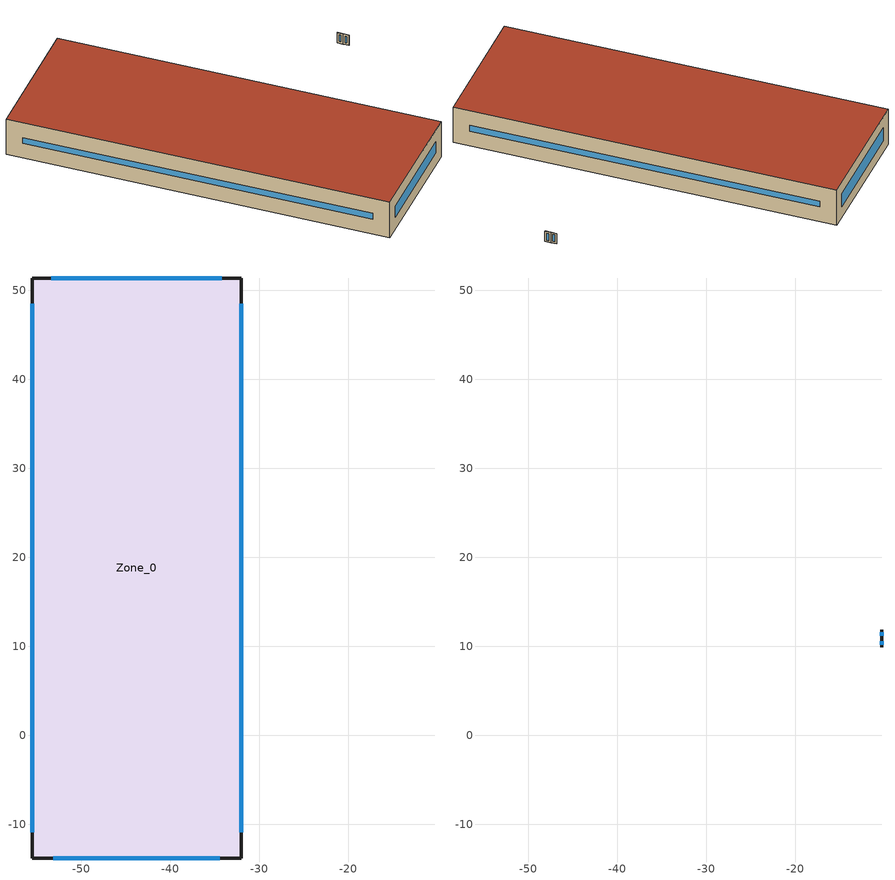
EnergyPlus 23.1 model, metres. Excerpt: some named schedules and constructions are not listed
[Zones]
Zone_0
 floor outside (90.1-2019 Nonresidential CZ 0 Exterior Floor (Mass)): -55.51,-13.8 -55.51,51.38 -32.03,51.38 -32.03,-13.8 z44.23
 wall outside (90.1-2019 Nonresidential CZ 0 Exterior Wall (Mass)): -55.51,-13.8 -32.03,-13.8 -32.03,51.38 -55.51,51.38 -55.51,-13.8 z44.23:51.12
 window (90.1-2019 Nonresidential CZ 0 Glazing (Operable)): -53.14,-13.8 -34.4,-13.8 z46.59:48.75; -32.03,-10.92 -32.03,48.5 / -55.51,48.5 -55.51,-10.92 z47.11:48.24; -34.21,51.38 -53.33,51.38 z46.4:48.94
 roof outside (90.1-2019 Nonresidential CZ 0 Exterior Roof (Mass)): -55.51,-13.8 -32.03,-13.8 -32.03,51.38 -55.51,51.38 z51.12
Zone_1
 wall outside (90.1-2019 Nonresidential CZ 0 Exterior Wall (Mass)): -10.25,9.87 -10.25,10.85 / -10.29,10.85 -10.29,9.87 z45.43:47.43
 window (90.1-2019 Nonresidential CZ 0 Glazing (Operable)): -10.25,10.18 -10.25,10.54 z45.74:47.12; -10.29,10.47 -10.29,10.24 z45.81:47.06
Zone_2
 wall outside (90.1-2019 Nonresidential CZ 0 Exterior Wall (Mass)): -10.25,10.88 -10.25,11.87 / -10.29,11.87 -10.29,10.88 z45.43:47.43
 window (90.1-2019 Nonresidential CZ 0 Glazing (Operable)): -10.25,11.2 -10.25,11.55 z45.74:47.12; -10.29,11.49 -10.29,11.26 z45.81:47.06
[Schedule:Day:Hourly]
873fe5e1-3493-4c0e-b40a-5f4bfefe42dd: Fraction, 0, 0, 0, 0, 0, 0, 0, 0, 1, 1, 1, 1, 1, 1, 1, 1, 1, 1, 1, 1, 1, 0, 0, 0
f90130e9-29b9-4208-91a5-181719259061: Fraction, 0, 0, 0, 0, 0, 1, 1, 1, 0, 0, 0, 1, 1, 1, 1, 1, 0, 0, 0, 0, 0, 0, 0, 0
e723da2c-fcd5-4af7-9694-cdca73daa33c: Fraction, 1, 1, 1, 1, 1, 1, 1, 1, 0, 0, 0, 1, 1, 1, 1, 0, 0, 0, 1, 1, 1, 1, 1, 1
4dac4edd-9304-4ae5-a602-d85f1454b4d8: Fraction, 0, 0, 0, 0, 0, 0, 0, 0, 0, 0, 0, 1, 0, 0, 0, 0, 0, 0, 0, 0, 0, 0, 0, 0
363149ef-95f2-458f-9ca2-6fcc9b723aad: Fraction, 0, 0, 0, 0, 1, 0, 0, 0, 0, 0, 0, 1, 1, 1, 0, 0, 0, 0, 0, 0, 0, 0, 0, 0
e53e2d35-33b4-40dc-afae-388cc229c105: Fraction, 0, 0, 0, 0, 1, 0, 0, 0, 0, 0, 0, 1, 1, 1, 0, 1, 1, 1, 0, 0, 1, 1, 1, 1
d0b4fa03-fb8b-421f-af0a-2594e3b197cc: Fraction, 1, 1, 1, 1, 1, 1, 1, 1, 1, 1, 1, 1, 1, 1, 1, 1, 1, 1, 1, 1, 1, 1, 1, 1
623c0657-681c-4ac4-8c8d-c6f40afbce0b: Fraction, 1, 1, 1, 0, 1, 1, 1, 1, 0, 1, 1, 1, 1, 1, 1, 1, 1, 1, 1, 1, 1, 1, 1, 1
159e1fe2-62a3-4a4a-bafd-1c0d1440d9af: Fraction, 1, 1, 1, 1, 1, 1, 1, 1, 1, 0, 0, 0, 1, 1, 0, 0, 1, 1, 1, 1, 1, 1, 1, 1
c1753ffe-844c-4b8c-94f3-65d5c6507364: Fraction, 1, 1, 1, 1, 1, 1, 1, 1, 1, 0, 0, 1, 1, 0, 1, 0, 1, 1, 0, 1, 0, 0, 1, 0
daf21910-1e87-4b30-a661-875fda9ad5c6: Fraction, 0, 1, 1, 1, 1, 1, 1, 1, 1, 1, 1, 1, 1, 0, 0, 0, 0, 0, 0, 0, 1, 1, 1, 1
1cbd3504-f02f-411c-b86b-d6617ba7f6b6: Fraction, 1, 1, 1, 1, 1, 1, 1, 1, 1, 1, 1, 1, 0, 0, 0, 0, 0, 0, 0, 1, 1, 1, 1, 1
b5e84add-253b-4ce2-ab1b-6e6e06c39070: Fraction, 1, 1, 1, 1, 1, 1, 1, 1, 1, 1, 1, 1, 1, 1, 0, 1, 1, 1, 0, 1, 1, 1, 1, 1
81e159a7-4abe-42aa-a0db-a1fa033f5a2f: Fraction, 1, 1, 1, 1, 1, 1, 1, 1, 1, 0, 0, 0, 0, 0, 0, 0, 0, 0, 0, 0, 1, 1, 1, 1
eb3bdbfd-2418-479c-8f84-a91ac6c0cc0c: Fraction, 1, 1, 1, 1, 1, 1, 1, 1, 0, 0, 0, 0, 1, 1, 1, 1, 0, 0, 0, 0, 0, 0, 1, 0
a3967492-d563-4a52-81a8-599c38db54c7: Fraction, 1, 1, 1, 1, 1, 1, 1, 1, 1, 1, 0, 1, 1, 1, 1, 0, 0, 0, 0, 0, 1, 1, 1, 0
13c520df-6d36-4570-ac23-731079842492: Fraction, 1, 1, 1, 1, 1, 1, 1, 1, 1, 0, 0, 0, 0, 1, 1, 1, 1, 1, 1, 1, 1, 1, 1, 1
98167a0e-a875-452c-b4ba-8eaff1b4002d: Fraction, 1, 1, 1, 1, 1, 1, 1, 1, 1, 1, 0, 0, 0, 0, 0, 0, 0, 1, 0, 1, 1, 1, 1, 1
4ac8a599-dfb4-4869-902e-d11f1c9c12df: Fraction, 1, 1, 1, 1, 1, 1, 1, 1, 0, 0, 0, 0, 0, 0, 0, 0, 0, 0, 0, 1, 1, 1, 1, 1
e9e2e6ef-02de-4220-ac6e-22866490d22f: Fraction, 1, 1, 1, 1, 1, 1, 1, 1, 0, 0, 0, 0, 1, 0, 1, 0, 1, 1, 1, 1, 0, 1, 1, 1
440f3eb6-dbb5-490b-87d8-1090f2eca750: Fraction, 1, 1, 1, 1, 1, 1, 1, 1, 0, 0, 0, 0, 1, 0, 0, 0, 0, 0, 0, 0, 0, 1, 1, 1
be131637-b9f9-4a65-8fd2-7a44ebf21cdb: Fraction, 1, 1, 1, 1, 1, 1, 1, 1, 0, 0, 0, 1, 0, 1, 1, 0, 0, 0, 0, 0, 0, 0, 0, 1
8515171a-02e9-4259-8d4e-90cad8ce99cf: Fraction, 1, 1, 0, 0, 1, 1, 0, 1, 0, 0, 0, 0, 1, 0, 0, 0, 0, 0, 0, 0, 0, 0, 0, 0
5f68f910-5b94-49e9-84a1-592f9cd74483: Fraction, 0, 0, 1, 0, 0, 0, 1, 0, 0, 0, 0, 0, 0, 1, 1, 0, 0, 0, 0, 0, 0, 0, 0, 0
2125dbc1-f87b-48c4-92a0-027eac5d2bb2: Fraction, 0, 0, 0, 0, 0, 0, 0, 0, 0, 0, 0, 1, 1, 1, 1, 1, 0, 0, 0, 0, 0, 0, 1, 0
bf90e096-a645-411b-aef5-229174b3fc13: Fraction, 1, 1, 0, 0, 1, 0, 0, 1, 0, 0, 0, 1, 1, 1, 1, 0, 0, 0, 0, 0, 0, 0, 0, 0
35a699d0-99e2-4a88-b4d9-5cf67b5dafa3: Fraction, 0, 1, 0, 1, 1, 1, 1, 1, 0, 0, 0, 1, 1, 1, 1, 1, 0, 0, 0, 0, 0, 0, 0, 0
19086392-9f53-41af-b9a0-328d36e45e6e: Fraction, 0, 1, 1, 1, 1, 1, 1, 1, 0, 0, 0, 0, 1, 1, 1, 1, 0, 0, 0, 0, 0, 0, 0, 0
45807588-b84b-4a72-8cc7-5a87f25a45f2: Fraction, 0, 0, 0, 1, 1, 0, 0, 1, 0, 0, 0, 1, 1, 1, 1, 1, 0, 0, 0, 0, 0, 0, 0, 0
39b3603a-fa4f-4be0-adfa-38fef9698899: Fraction, 0, 1, 1, 1, 1, 0, 0, 1, 0, 0, 0, 0, 0, 0, 0, 0, 0, 0, 0, 0, 0, 0, 1, 1
a2903d7b-0400-4e33-871c-294b793055c3: Fraction, 0, 0, 0, 0, 0, 0, 0, 0, 1, 1, 1, 1, 1, 0, 1, 1, 1, 1, 1, 1, 1, 1, 1, 1
9b6b7402-9aa5-420d-b6fc-a80ae0f79a26: Fraction, 0, 0, 0, 0, 0, 0, 0, 0, 1, 1, 1, 1, 1, 1, 1, 1, 1, 1, 1, 1, 1, 1, 1, 1
b71403e8-ad7d-41b4-ad11-e31ae3bb7980: Fraction, 0, 0, 0, 0, 0, 0, 0, 0, 1, 1, 1, 0, 0, 0, 0, 0, 1, 1, 1, 1, 1, 1, 1, 0
190f81a1-e5e2-4a8a-84d8-02f4eef0aced: Fraction, 0, 0, 0, 0, 0, 0, 0, 0, 1, 1, 1, 1, 1, 1, 1, 1, 1, 1, 1, 1, 1, 1, 1, 0
767c86e0-8aec-412c-a179-f2acf4ccfcc9: Fraction, 0, 0, 0, 0, 0, 0, 0, 0, 1, 1, 1, 1, 0, 0, 0, 1, 1, 1, 1, 1, 1, 1, 1, 1
89e9261f-ebf4-4251-85e1-d68e35b776fa: Fraction, 0, 0, 0, 0, 0, 0, 0, 0, 1, 1, 1, 1, 1, 1, 1, 1, 1, 1, 1, 1, 1, 1, 0, 0
ee541913-a307-46fa-a39d-fc09cbfe26e7: Fraction, 0, 0, 0, 0, 0, 0, 0, 1, 1, 1, 1, 1, 0, 0, 0, 0, 1, 1, 1, 1, 1, 1, 1, 0
f3358db2-ad01-44fc-a4f3-2f1cc2f61492: Fraction, 0, 0, 0, 0, 0, 0, 0, 0, 1, 1, 1, 1, 0, 0, 0, 0, 0, 1, 1, 1, 1, 1, 1, 1
c08be7cd-a97c-4e97-93c0-4f37be3ac373: Fraction, 0, 0, 0, 0, 0, 0, 0, 0, 1, 1, 1, 1, 0, 0, 0, 0, 0, 1, 1, 1, 1, 1, 1, 0
9b9d6cd5-c78f-48aa-8d6e-c939221be325: Fraction, 0, 0, 0, 0, 0, 1, 1, 1, 1, 1, 0, 0, 0, 0, 1, 1, 1, 1, 1, 1, 1, 1, 0, 0
b5fb9096-4d45-4b75-ac8e-448b6df61673: Fraction, 0, 0, 0, 0, 0, 1, 1, 1, 1, 1, 1, 1, 1, 1, 1, 0, 0, 0, 0, 0, 0, 0, 0, 0
a5bb5f71-c9dc-49dc-929b-e221f8235536: Fraction, 0, 0, 0, 0, 0, 0, 0, 1, 1, 1, 1, 1, 1, 1, 1, 1, 1, 1, 1, 1, 1, 1, 0, 0
b04616ee-5a5d-4b0f-9bd8-845cd1ae2c1e: Fraction, 0, 0, 0, 0, 0, 0, 0, 1, 1, 1, 1, 1, 1, 1, 1, 1, 1, 1, 1, 1, 1, 1, 1, 0
8ebe44c4-71ed-4fa2-938e-2a944599f6a1: Fraction, 0, 0, 0, 0, 0, 0, 0, 0, 0, 0, 0, 1, 1, 1, 1, 1, 1, 1, 1, 1, 0, 0, 0, 0
5b338057-7c16-4bde-9ee3-6dfbc94bc315: Fraction, 0, 0, 0, 0, 0, 0, 1, 1, 1, 1, 1, 1, 1, 1, 1, 1, 1, 1, 1, 1, 1, 0, 0, 0
7dd396e2-abab-457e-acd3-47bf1c35eabc: Fraction, 0, 0, 0, 0, 1, 1, 1, 1, 1, 1, 1, 1, 1, 1, 1, 1, 1, 1, 1, 1, 1, 0, 0, 0
e6d754cf-c2e4-4fd7-8980-8dfbccb4018c: Fraction, 0, 0, 0, 0, 0, 0, 0, 0, 0, 0, 0, 0, 0, 0, 1, 1, 1, 1, 1, 1, 0, 0, 0, 0
7724da15-558b-4a48-ad8e-413adbc7d3af: Fraction, 0, 0, 0, 0, 0, 0, 1, 1, 1, 1, 1, 1, 1, 1, 1, 1, 1, 1, 1, 1, 1, 1, 0, 0
2b26a458-34b6-4c69-86a7-d001ffcb845e: Fraction, 1, 0, 0, 0, 0, 0, 0, 0, 1, 1, 1, 1, 1, 0, 1, 1, 1, 1, 0, 0, 0, 0, 0, 0
953b5ded-38b9-4810-974e-14de3bf4d6bb: Fraction, 0, 0, 0, 0, 0, 0, 1, 1, 1, 1, 1, 1, 0, 0, 1, 1, 0, 0, 0, 0, 0, 0, 0, 0
7231807d-fc9c-4c0a-9927-1aaeda1f6a3c: Fraction, 0, 0, 0, 1, 1, 1, 1, 1, 1, 1, 1, 1, 1, 1, 1, 1, 1, 1, 1, 1, 1, 1, 1, 1
09405857-2f84-43cc-82a8-43f82ca6bc58: Fraction, 0, 0, 0, 0, 0, 0, 0, 0, 1, 1, 1, 1, 0, 0, 0, 0, 1, 1, 1, 1, 1, 1, 1, 1
a196ae11-af09-46e1-a816-c240b353b89a: Fraction, 1, 1, 1, 1, 1, 1, 1, 1, 0, 0, 0, 0, 0, 0, 0, 0, 1, 1, 1, 1, 1, 1, 1, 1
29832116-f92f-47c2-adfc-18866a930cea: Fraction, 1, 1, 1, 0, 0, 0, 0, 0, 1, 1, 1, 1, 1, 1, 1, 1, 1, 1, 1, 1, 1, 1, 1, 1
33a45d66-0493-49ee-8444-56e567c72606: Fraction, 1, 1, 1, 0, 0, 0, 0, 0, 1, 1, 1, 1, 1, 0, 0, 0, 1, 1, 1, 1, 1, 1, 1, 1
47ecfe0c-7236-48a8-ac8d-7aac92beffa8: Fraction, 1, 0, 0, 0, 0, 0, 0, 0, 1, 1, 1, 1, 1, 0, 0, 1, 1, 1, 1, 1, 1, 1, 1, 1
a393f2a1-ce38-4d38-9063-cb39030e0cee: Fraction, 1, 1, 1, 1, 0, 0, 0, 0, 1, 1, 1, 1, 1, 1, 1, 1, 1, 1, 1, 1, 1, 1, 1, 1
366d55dc-5a6d-45c2-a4da-2d1376e6f327: Fraction, 0, 0, 0, 0, 0, 0, 0, 0, 0, 1, 0, 0, 0, 0, 0, 0, 0, 1, 1, 0, 0, 0, 0, 0
347ed7b2-ff8b-48ca-a8bf-dce2eb75df29: Fraction, 0, 0, 0, 0, 0, 0, 0, 0, 1, 1, 1, 0, 0, 0, 0, 0, 1, 0, 0, 0, 0, 0, 0, 0
82a39ad3-c576-4945-bd8e-793b6cde1060: Fraction, 1, 0, 0, 0, 0, 0, 0, 0, 1, 1, 1, 1, 0, 0, 0, 1, 1, 1, 1, 1, 1, 1, 1, 1
3fd4528c-81f5-417f-9eab-e82ca7239b09: Fraction, 1, 1, 1, 1, 1, 1, 1, 1, 1, 1, 1, 1, 0, 1, 1, 1, 1, 1, 1, 1, 1, 1, 1, 1
[Schedule:Week:Daily]
CoolAvail_Zone_2_48: 4dac4edd-9304-4ae5-a602-d85f1454b4d8, 363149ef-95f2-458f-9ca2-6fcc9b723aad, e53e2d35-33b4-40dc-afae-388cc229c105, d0b4fa03-fb8b-421f-af0a-2594e3b197cc, 623c0657-681c-4ac4-8c8d-c6f40afbce0b, 159e1fe2-62a3-4a4a-bafd-1c0d1440d9af, c1753ffe-844c-4b8c-94f3-65d5c6507364, 4dac4edd-9304-4ae5-a602-d85f1454b4d8, 4dac4edd-9304-4ae5-a602-d85f1454b4d8, 4dac4edd-9304-4ae5-a602-d85f1454b4d8, 4dac4edd-9304-4ae5-a602-d85f1454b4d8, 4dac4edd-9304-4ae5-a602-d85f1454b4d8
CoolAvail_Zone_2_49: daf21910-1e87-4b30-a661-875fda9ad5c6, 1cbd3504-f02f-411c-b86b-d6617ba7f6b6, b5e84add-253b-4ce2-ab1b-6e6e06c39070, 81e159a7-4abe-42aa-a0db-a1fa033f5a2f, eb3bdbfd-2418-479c-8f84-a91ac6c0cc0c, a3967492-d563-4a52-81a8-599c38db54c7, 13c520df-6d36-4570-ac23-731079842492, daf21910-1e87-4b30-a661-875fda9ad5c6, daf21910-1e87-4b30-a661-875fda9ad5c6, daf21910-1e87-4b30-a661-875fda9ad5c6, daf21910-1e87-4b30-a661-875fda9ad5c6, daf21910-1e87-4b30-a661-875fda9ad5c6
CoolAvail_Zone_2_50: 98167a0e-a875-452c-b4ba-8eaff1b4002d, e723da2c-fcd5-4af7-9694-cdca73daa33c, 4ac8a599-dfb4-4869-902e-d11f1c9c12df, e9e2e6ef-02de-4220-ac6e-22866490d22f, 440f3eb6-dbb5-490b-87d8-1090f2eca750, be131637-b9f9-4a65-8fd2-7a44ebf21cdb, 8515171a-02e9-4259-8d4e-90cad8ce99cf, 98167a0e-a875-452c-b4ba-8eaff1b4002d, 98167a0e-a875-452c-b4ba-8eaff1b4002d, 98167a0e-a875-452c-b4ba-8eaff1b4002d, 98167a0e-a875-452c-b4ba-8eaff1b4002d, 98167a0e-a875-452c-b4ba-8eaff1b4002d
CoolAvail_Zone_2_51: 5f68f910-5b94-49e9-84a1-592f9cd74483, 2125dbc1-f87b-48c4-92a0-027eac5d2bb2, bf90e096-a645-411b-aef5-229174b3fc13, 35a699d0-99e2-4a88-b4d9-5cf67b5dafa3, 19086392-9f53-41af-b9a0-328d36e45e6e, 45807588-b84b-4a72-8cc7-5a87f25a45f2, f90130e9-29b9-4208-91a5-181719259061, 5f68f910-5b94-49e9-84a1-592f9cd74483, 5f68f910-5b94-49e9-84a1-592f9cd74483, 5f68f910-5b94-49e9-84a1-592f9cd74483, 5f68f910-5b94-49e9-84a1-592f9cd74483, 5f68f910-5b94-49e9-84a1-592f9cd74483
CoolAvail_Zone_2_52: 39b3603a-fa4f-4be0-adfa-38fef9698899, 39b3603a-fa4f-4be0-adfa-38fef9698899, 39b3603a-fa4f-4be0-adfa-38fef9698899, 39b3603a-fa4f-4be0-adfa-38fef9698899, 39b3603a-fa4f-4be0-adfa-38fef9698899, 39b3603a-fa4f-4be0-adfa-38fef9698899, 39b3603a-fa4f-4be0-adfa-38fef9698899, 39b3603a-fa4f-4be0-adfa-38fef9698899, 39b3603a-fa4f-4be0-adfa-38fef9698899, 39b3603a-fa4f-4be0-adfa-38fef9698899, 39b3603a-fa4f-4be0-adfa-38fef9698899, 39b3603a-fa4f-4be0-adfa-38fef9698899
NatVentAvail_Zone_2_0: a2903d7b-0400-4e33-871c-294b793055c3, 9b6b7402-9aa5-420d-b6fc-a80ae0f79a26, b71403e8-ad7d-41b4-ad11-e31ae3bb7980, 190f81a1-e5e2-4a8a-84d8-02f4eef0aced, 767c86e0-8aec-412c-a179-f2acf4ccfcc9, 89e9261f-ebf4-4251-85e1-d68e35b776fa, ee541913-a307-46fa-a39d-fc09cbfe26e7, a2903d7b-0400-4e33-871c-294b793055c3, a2903d7b-0400-4e33-871c-294b793055c3, a2903d7b-0400-4e33-871c-294b793055c3, a2903d7b-0400-4e33-871c-294b793055c3, a2903d7b-0400-4e33-871c-294b793055c3
NatVentAvail_Zone_2_1: f3358db2-ad01-44fc-a4f3-2f1cc2f61492, c08be7cd-a97c-4e97-93c0-4f37be3ac373, 9b9d6cd5-c78f-48aa-8d6e-c939221be325, b5fb9096-4d45-4b75-ac8e-448b6df61673, a5bb5f71-c9dc-49dc-929b-e221f8235536, b04616ee-5a5d-4b0f-9bd8-845cd1ae2c1e, 8ebe44c4-71ed-4fa2-938e-2a944599f6a1, f3358db2-ad01-44fc-a4f3-2f1cc2f61492, f3358db2-ad01-44fc-a4f3-2f1cc2f61492, f3358db2-ad01-44fc-a4f3-2f1cc2f61492, f3358db2-ad01-44fc-a4f3-2f1cc2f61492, f3358db2-ad01-44fc-a4f3-2f1cc2f61492
NatVentAvail_Zone_2_2: 5b338057-7c16-4bde-9ee3-6dfbc94bc315, 7dd396e2-abab-457e-acd3-47bf1c35eabc, a5bb5f71-c9dc-49dc-929b-e221f8235536, e6d754cf-c2e4-4fd7-8980-8dfbccb4018c, 9b6b7402-9aa5-420d-b6fc-a80ae0f79a26, 7724da15-558b-4a48-ad8e-413adbc7d3af, 2b26a458-34b6-4c69-86a7-d001ffcb845e, 5b338057-7c16-4bde-9ee3-6dfbc94bc315, 5b338057-7c16-4bde-9ee3-6dfbc94bc315, 5b338057-7c16-4bde-9ee3-6dfbc94bc315, 5b338057-7c16-4bde-9ee3-6dfbc94bc315, 5b338057-7c16-4bde-9ee3-6dfbc94bc315
NatVentAvail_Zone_2_3: 953b5ded-38b9-4810-974e-14de3bf4d6bb, 873fe5e1-3493-4c0e-b40a-5f4bfefe42dd, 7231807d-fc9c-4c0a-9927-1aaeda1f6a3c, 09405857-2f84-43cc-82a8-43f82ca6bc58, a196ae11-af09-46e1-a816-c240b353b89a, a2903d7b-0400-4e33-871c-294b793055c3, 29832116-f92f-47c2-adfc-18866a930cea, 953b5ded-38b9-4810-974e-14de3bf4d6bb, 953b5ded-38b9-4810-974e-14de3bf4d6bb, 953b5ded-38b9-4810-974e-14de3bf4d6bb, 953b5ded-38b9-4810-974e-14de3bf4d6bb, 953b5ded-38b9-4810-974e-14de3bf4d6bb
NatVentAvail_Zone_2_4: 33a45d66-0493-49ee-8444-56e567c72606, 47ecfe0c-7236-48a8-ac8d-7aac92beffa8, a393f2a1-ce38-4d38-9063-cb39030e0cee, 366d55dc-5a6d-45c2-a4da-2d1376e6f327, 347ed7b2-ff8b-48ca-a8bf-dce2eb75df29, 82a39ad3-c576-4945-bd8e-793b6cde1060, 47ecfe0c-7236-48a8-ac8d-7aac92beffa8, 33a45d66-0493-49ee-8444-56e567c72606, 33a45d66-0493-49ee-8444-56e567c72606, 33a45d66-0493-49ee-8444-56e567c72606, 33a45d66-0493-49ee-8444-56e567c72606, 33a45d66-0493-49ee-8444-56e567c72606
NatVentAvail_Zone_2_5: 3fd4528c-81f5-417f-9eab-e82ca7239b09, d9902f29-5c36-412a-8422-596fe2a762d6, 01315147-95e2-4dda-8698-a1e690f5afb9, 25267899-5560-42fd-ba91-d3f0ce9d21e7, 24999495-461b-4ed2-80c1-badbdfea40ca, 9de58a41-ac07-4ec8-bfe0-375fee08dbec, 70cb15ca-d7f4-4c8c-891a-d28916d67c1b, 3fd4528c-81f5-417f-9eab-e82ca7239b09, 3fd4528c-81f5-417f-9eab-e82ca7239b09, 3fd4528c-81f5-417f-9eab-e82ca7239b09, 3fd4528c-81f5-417f-9eab-e82ca7239b09, 3fd4528c-81f5-417f-9eab-e82ca7239b09
NatVentAvail_Zone_2_6: ab724efd-c34c-4763-932a-a76cbdb764c6, 5513f8eb-e4ad-4481-be6f-715a333ea3f7, 836267ad-a9e3-49db-afe6-6ffd5e98585e, 1b541583-e3fa-49a5-b759-48dab830a8a7, 90c474e9-28c9-42ec-8ac5-604f7ae4b978, b5b4d5a0-ba01-4a8e-8f63-c6aa32a9047a, e4b3be11-cf16-4669-acc2-901b115070b0, ab724efd-c34c-4763-932a-a76cbdb764c6, ab724efd-c34c-4763-932a-a76cbdb764c6, ab724efd-c34c-4763-932a-a76cbdb764c6, ab724efd-c34c-4763-932a-a76cbdb764c6, ab724efd-c34c-4763-932a-a76cbdb764c6
NatVentAvail_Zone_2_7: e49afd8f-b653-4dd9-b714-31f017fbdeae, d4473cf1-0f69-4e0d-8e31-e5e2afe56130, 2dd4caf6-59a4-4e6c-8d60-7af11a111b3f, beb4b8b6-2e66-4a1d-b448-a4842e1f26ff, 40c884ab-89f9-4d4c-80e7-e251d84b0250, da844b46-ff9b-4a39-bb6a-3ed686f1f162, 1fee3323-f70f-4ca7-adca-87105a6cf0f3, e49afd8f-b653-4dd9-b714-31f017fbdeae, e49afd8f-b653-4dd9-b714-31f017fbdeae, e49afd8f-b653-4dd9-b714-31f017fbdeae, e49afd8f-b653-4dd9-b714-31f017fbdeae, e49afd8f-b653-4dd9-b714-31f017fbdeae
NatVentAvail_Zone_2_8: 09fd273b-f83b-4e07-85f8-cb8632f55bc8, 59302bd8-9646-44c4-ad35-23105ffd4590, c0abc78b-cab0-4d82-9c75-7c28eacf9318, 837d4802-b514-4372-8500-cd0dd8459e38, c50b886e-5203-4312-add6-c38bd998821e, cf2f0940-7c05-4ccc-aed0-7ae33fefb7bc, e3a09d99-bf16-4b9a-a000-3eb5f98f27c1, 09fd273b-f83b-4e07-85f8-cb8632f55bc8, 09fd273b-f83b-4e07-85f8-cb8632f55bc8, 09fd273b-f83b-4e07-85f8-cb8632f55bc8, 09fd273b-f83b-4e07-85f8-cb8632f55bc8, 09fd273b-f83b-4e07-85f8-cb8632f55bc8
NatVentAvail_Zone_2_9: 60948418-d2cc-4e18-95a7-0423c5685bc6, 0fadd008-9e2a-46fb-86b2-4b989eaecec5, e3a09d99-bf16-4b9a-a000-3eb5f98f27c1, 5abeb64e-56e1-467d-91df-6dbccf178aa7, d9536b0f-e708-45bd-8cc4-aa2f7567f113, 76e06698-fb6d-484d-8695-84833fb83558, 92aa8d72-1048-4c7b-b9db-3a5d646cd7d5, 60948418-d2cc-4e18-95a7-0423c5685bc6, 60948418-d2cc-4e18-95a7-0423c5685bc6, 60948418-d2cc-4e18-95a7-0423c5685bc6, 60948418-d2cc-4e18-95a7-0423c5685bc6, 60948418-d2cc-4e18-95a7-0423c5685bc6
NatVentAvail_Zone_2_10: 37429c8c-b8ba-4769-b8d5-046de39f9a46, e3a09d99-bf16-4b9a-a000-3eb5f98f27c1, fbd9bc11-c47f-46e8-a02f-b5d5a01c4ac6, 1592c3ac-e238-4ce9-9793-fee9139a0ef6, effe59b8-7e98-44dc-90a3-a518cdb00203, 79253999-8f12-4c13-8475-a0a40b5c6e6a, 5c5832ce-2067-492b-a234-bb32bb77202e, 37429c8c-b8ba-4769-b8d5-046de39f9a46, 37429c8c-b8ba-4769-b8d5-046de39f9a46, 37429c8c-b8ba-4769-b8d5-046de39f9a46, 37429c8c-b8ba-4769-b8d5-046de39f9a46, 37429c8c-b8ba-4769-b8d5-046de39f9a46
NatVentAvail_Zone_2_11: e3a09d99-bf16-4b9a-a000-3eb5f98f27c1, f6449dec-38f5-4d58-9994-806a22c83a35, 798b0107-0e72-4c10-a5ba-e24539c10e27, 2af9bdde-acbc-4c77-b3aa-883bdc5dd767, 17a765d1-bb01-4599-9439-b9ed65fdf1a3, 3a491342-bb66-4fac-bfa6-5d57c5ae25f9, ad92790f-fb71-4bf7-b2ba-031270f59a52, e3a09d99-bf16-4b9a-a000-3eb5f98f27c1, e3a09d99-bf16-4b9a-a000-3eb5f98f27c1, e3a09d99-bf16-4b9a-a000-3eb5f98f27c1, e3a09d99-bf16-4b9a-a000-3eb5f98f27c1, e3a09d99-bf16-4b9a-a000-3eb5f98f27c1
NatVentAvail_Zone_2_12: 796d4040-df85-4011-898a-4b5feb32b9b2, 0d239fe2-8e44-40d6-a57c-ebbf48b32256, 16f7fc85-9274-438c-a637-4940cc731c7f, d5db12cc-c765-40f2-80bd-aaa3d663ce9f, d388e100-4cf3-4889-8a86-135ca0e97904, 269046dd-d607-4ae8-9db3-07004cb47dbd, edcfe1be-835e-4245-80b5-444e4fe2e7c7, 796d4040-df85-4011-898a-4b5feb32b9b2, 796d4040-df85-4011-898a-4b5feb32b9b2, 796d4040-df85-4011-898a-4b5feb32b9b2, 796d4040-df85-4011-898a-4b5feb32b9b2, 796d4040-df85-4011-898a-4b5feb32b9b2
NatVentAvail_Zone_2_13: 83f4995c-132e-4b9c-b49a-a71c55a3385a, a1bca87f-90df-48c1-b5ed-d8e3eec22cb2, e2910de5-fc4e-4088-bb36-27a5a13335c6, f9ad1abb-bb61-4415-a5db-3253cf68179b, 222cf030-a8f4-48b1-875f-7182cf26960b, 9e0eb82e-5719-4212-b2a4-6a42194084ef, 54732881-d815-491e-b05d-d697de4db9aa, 83f4995c-132e-4b9c-b49a-a71c55a3385a, 83f4995c-132e-4b9c-b49a-a71c55a3385a, 83f4995c-132e-4b9c-b49a-a71c55a3385a, 83f4995c-132e-4b9c-b49a-a71c55a3385a, 83f4995c-132e-4b9c-b49a-a71c55a3385a
NatVentAvail_Zone_2_14: 2fabe654-bea2-4b0a-9aad-520d938d7a09, 60078b14-d5f0-42b7-982a-5d9b93c21a10, 6834a06b-68d0-447f-8f95-534fa5caebf0, e1f1d7ee-3bc2-4a9a-9c4b-19d47f155253, 0554f2d2-ae4e-440d-bf45-5d894b91ad64, 5893e65d-1e5d-413b-bc59-0e99bed334f7, 717e696b-d2b5-4153-b087-017e44a7d4b4, 2fabe654-bea2-4b0a-9aad-520d938d7a09, 2fabe654-bea2-4b0a-9aad-520d938d7a09, 2fabe654-bea2-4b0a-9aad-520d938d7a09, 2fabe654-bea2-4b0a-9aad-520d938d7a09, 2fabe654-bea2-4b0a-9aad-520d938d7a09
NatVentAvail_Zone_2_15: 68cd655f-100a-45ab-b179-f5606fd1e2a2, 8168767f-6d53-4948-a58e-f110e0f69fd8, 8b0afeeb-8f97-49f7-87ab-e9223a41b8de, 4ac8a599-dfb4-4869-902e-d11f1c9c12df, aacf2c40-e373-4f5a-b414-b781eccb7bfd, 2d5ea9e0-aa91-462c-b736-a11b2e448d21, 55dbc8a6-aacb-4d89-926d-7f5a9bd4a221, 68cd655f-100a-45ab-b179-f5606fd1e2a2, 68cd655f-100a-45ab-b179-f5606fd1e2a2, 68cd655f-100a-45ab-b179-f5606fd1e2a2, 68cd655f-100a-45ab-b179-f5606fd1e2a2, 68cd655f-100a-45ab-b179-f5606fd1e2a2
NatVentAvail_Zone_2_16: 32b8f3a4-2ea8-4184-85b0-efadf2eed55c, 18709099-c892-461c-a2a5-3c1e48d42bf5, 8541d4c3-653c-4443-a1d2-b01cf93a04ca, 1c06365e-781e-4188-8ebc-d2b4bdc142e6, 131a6c36-4a20-4643-ad27-5f604f27ba89, a185112d-762f-4b25-a487-1c0ab7e027e7, 932716c3-cf05-43a2-b1c1-eabc2f098b3a, 32b8f3a4-2ea8-4184-85b0-efadf2eed55c, 32b8f3a4-2ea8-4184-85b0-efadf2eed55c, 32b8f3a4-2ea8-4184-85b0-efadf2eed55c, 32b8f3a4-2ea8-4184-85b0-efadf2eed55c, 32b8f3a4-2ea8-4184-85b0-efadf2eed55c
NatVentAvail_Zone_2_17: 330dd817-bcb3-4f87-9b44-74f32b3ad4b0, 4c8aba95-9331-4e84-843c-6dc76ad399b0, c5369734-9311-4262-b0c5-f83e18370ab6, c565cc08-de63-4037-ba5e-1c865849f983, 9ec66ed8-02eb-4ab0-93b6-7312ef773a4d, e408f341-8b77-4c0e-9154-7e39b3079851, 476eb72e-9efa-49af-bbb9-6f8ffe3c0cce, 330dd817-bcb3-4f87-9b44-74f32b3ad4b0, 330dd817-bcb3-4f87-9b44-74f32b3ad4b0, 330dd817-bcb3-4f87-9b44-74f32b3ad4b0, 330dd817-bcb3-4f87-9b44-74f32b3ad4b0, 330dd817-bcb3-4f87-9b44-74f32b3ad4b0
NatVentAvail_Zone_2_18: 8132cacc-58fa-44c2-b949-34cec17ee3bc, 644fe2a6-5623-41b4-993f-5c8095d84f6e, f4b5fc63-3394-4bca-8312-04fa2fb875c6, 8132cacc-58fa-44c2-b949-34cec17ee3bc, 264c597a-f433-4551-990f-3cc748b04c29, b4b7d81e-ebdc-4134-9729-b1cdf88a2c4a, 6029ce3f-450b-4b27-8968-4a6f3b5a117a, 8132cacc-58fa-44c2-b949-34cec17ee3bc, 8132cacc-58fa-44c2-b949-34cec17ee3bc, 8132cacc-58fa-44c2-b949-34cec17ee3bc, 8132cacc-58fa-44c2-b949-34cec17ee3bc, 8132cacc-58fa-44c2-b949-34cec17ee3bc
NatVentAvail_Zone_2_19: 8f52e593-4de6-4d4c-a342-92c087fbfbd8, 76aa8408-7886-43d1-af40-03b20f5a87fa, 13dd33a3-5627-41b3-92df-f8580725f0f6, 0e925a58-167b-4a95-8043-ff1da60e8a47, 45d14293-b2db-4dc5-b322-e9f233d9f1cf, 262934e7-518f-4711-be55-5b239c09b965, ec99d59c-6d20-4d6e-a01a-294fd667c433, 8f52e593-4de6-4d4c-a342-92c087fbfbd8, 8f52e593-4de6-4d4c-a342-92c087fbfbd8, 8f52e593-4de6-4d4c-a342-92c087fbfbd8, 8f52e593-4de6-4d4c-a342-92c087fbfbd8, 8f52e593-4de6-4d4c-a342-92c087fbfbd8
NatVentAvail_Zone_2_20: 3e0b724a-cc3c-411d-83d7-a772b656e53d, a6d85d86-2a5a-498d-ae13-68a7c434c4f0, 8f52e593-4de6-4d4c-a342-92c087fbfbd8, 2be63cc9-cb93-4be1-b628-3933b08431c0, 981c55f7-ee34-4e13-a673-414b72029eb3, f9493488-0159-4a40-a56a-32b463ba8908, 0fccdfc9-4ca5-4b2d-8524-36822f918698, 3e0b724a-cc3c-411d-83d7-a772b656e53d, 3e0b724a-cc3c-411d-83d7-a772b656e53d, 3e0b724a-cc3c-411d-83d7-a772b656e53d, 3e0b724a-cc3c-411d-83d7-a772b656e53d, 3e0b724a-cc3c-411d-83d7-a772b656e53d
NatVentAvail_Zone_2_21: e8b530bf-adb3-4377-b331-dbc6495865ff, d9902f29-5c36-412a-8422-596fe2a762d6, c42679f0-4dd6-4272-af7a-d429e6d9104d, 1c8d6b73-b041-4a98-8f75-ece410a851ea, d8eede6e-f0e8-4b9b-8c22-6d60519355ee, d0534183-8cdd-4e4b-8058-6819b41274f4, 93d288b1-7985-40fd-909b-0c57f7f16983, e8b530bf-adb3-4377-b331-dbc6495865ff, e8b530bf-adb3-4377-b331-dbc6495865ff, e8b530bf-adb3-4377-b331-dbc6495865ff, e8b530bf-adb3-4377-b331-dbc6495865ff, e8b530bf-adb3-4377-b331-dbc6495865ff
NatVentAvail_Zone_2_22: a85a13af-d98a-41e4-8e2e-e469491f9aac, e39677a7-683d-427f-ae18-00e3fb1d34c7, 6e872f9b-c05b-4bb0-8bb2-bf9f0a2048e6, 5716a4da-1e4a-47ba-8c71-210b2a6006ba, 7bc29a0f-2e23-4d86-89ad-a81005cbe6d5, e7e37a30-b2d4-47b7-b837-a717a1ceecb6, 0712d81e-ec09-4990-ba9a-6332e0511637, a85a13af-d98a-41e4-8e2e-e469491f9aac, a85a13af-d98a-41e4-8e2e-e469491f9aac, a85a13af-d98a-41e4-8e2e-e469491f9aac, a85a13af-d98a-41e4-8e2e-e469491f9aac, a85a13af-d98a-41e4-8e2e-e469491f9aac
NatVentAvail_Zone_2_23: 2463648e-1a27-4cd9-8553-1dae1ac5428a, 50b48c28-9aed-4c73-bbb8-ae8dfa7b1119, 0ebee2e2-fb44-432c-9525-b32c16750c0e, d9a62f60-3c89-48b7-9441-000b4894f794, bf71ff99-808d-44ad-bc0a-6b45d78957f3, 8d4aa5d9-35fd-49d4-b75c-1102e47ff5b8, e2b30034-5a90-4d9b-8f87-85b8c8673d24, 2463648e-1a27-4cd9-8553-1dae1ac5428a, 2463648e-1a27-4cd9-8553-1dae1ac5428a, 2463648e-1a27-4cd9-8553-1dae1ac5428a, 2463648e-1a27-4cd9-8553-1dae1ac5428a, 2463648e-1a27-4cd9-8553-1dae1ac5428a
NatVentAvail_Zone_2_24: 46edb982-08e0-40ff-8683-765c4d51054c, a1a691cf-0598-4964-9cff-42c7592a5d39, a4afb0eb-bee3-4832-a180-615362f3a4e7, 7a278d5d-39de-4ce7-b407-5890e627b96f, 5333922d-276f-4c30-9285-cec1ca33c4fd, 2eefed31-365c-4a70-9eef-658a4f53679d, dc87ac4c-5b9d-4777-bdae-1a0423cd676b, 46edb982-08e0-40ff-8683-765c4d51054c, 46edb982-08e0-40ff-8683-765c4d51054c, 46edb982-08e0-40ff-8683-765c4d51054c, 46edb982-08e0-40ff-8683-765c4d51054c, 46edb982-08e0-40ff-8683-765c4d51054c
NatVentAvail_Zone_2_25: 845c89c6-1e9d-402c-b18b-9c52522eee4a, a98cadd9-8d89-4ae6-a86d-191c744ea96d, cc8a48a4-6d60-4933-9309-7011be031f1f, dfc643b7-12f7-4d10-a7a2-68d18066bb1a, 28f7dcfb-6e07-43a3-9f09-97fd10330135, f834c499-8f87-47aa-87e3-b0c122aeee31, 057942f1-fbbd-4f07-9d6b-1daf1c3d7400, 845c89c6-1e9d-402c-b18b-9c52522eee4a, 845c89c6-1e9d-402c-b18b-9c52522eee4a, 845c89c6-1e9d-402c-b18b-9c52522eee4a, 845c89c6-1e9d-402c-b18b-9c52522eee4a, 845c89c6-1e9d-402c-b18b-9c52522eee4a
NatVentAvail_Zone_2_26: 0219b25d-8661-4c4e-a1c4-f3ed8c7b317e, b1b659a7-8655-40a3-b158-7839f0f7468f, a28cc640-9173-4adc-a7dd-614e0c8e1266, ba6f0052-0c97-4077-ac7b-197a67293bac, 22755f32-fd94-49d1-9a5b-7eff360cba47, 0f62c08a-359a-451c-a815-2aed0d382b77, dceb6a07-4029-440c-8a06-930978512e1b, 0219b25d-8661-4c4e-a1c4-f3ed8c7b317e, 0219b25d-8661-4c4e-a1c4-f3ed8c7b317e, 0219b25d-8661-4c4e-a1c4-f3ed8c7b317e, 0219b25d-8661-4c4e-a1c4-f3ed8c7b317e, 0219b25d-8661-4c4e-a1c4-f3ed8c7b317e
NatVentAvail_Zone_2_27: a3ddb982-a8b4-4c86-936a-c4b22557b94b, 8dd974ff-2852-4c96-8037-1f0c0639ccc6, 4f174872-cb69-4d49-911e-47e01b034800, 8a315eb1-c3ac-453f-b2a1-a8178dc7aa4f, 07aa7a88-ed23-4105-bd3b-93503a2eaecc, 94a025e5-d79d-481c-bd03-1745ab2c3135, 08ed23d6-d29a-4a5f-bc4a-b359d9b084d1, a3ddb982-a8b4-4c86-936a-c4b22557b94b, a3ddb982-a8b4-4c86-936a-c4b22557b94b, a3ddb982-a8b4-4c86-936a-c4b22557b94b, a3ddb982-a8b4-4c86-936a-c4b22557b94b, a3ddb982-a8b4-4c86-936a-c4b22557b94b
NatVentAvail_Zone_2_28: 5cc429c9-1219-4e54-a546-e8156ed05995, 2f0916d3-5aa8-40d5-96f4-3f4700e4f6f7, 625e7360-25c7-4b28-bf0d-b9e2e3979743, a6bee1c7-75b9-4551-be88-ef6f4c7f14a6, c565cc08-de63-4037-ba5e-1c865849f983, 22d503ba-70f1-418c-be34-201ed667244c, e8b530bf-adb3-4377-b331-dbc6495865ff, 5cc429c9-1219-4e54-a546-e8156ed05995, 5cc429c9-1219-4e54-a546-e8156ed05995, 5cc429c9-1219-4e54-a546-e8156ed05995, 5cc429c9-1219-4e54-a546-e8156ed05995, 5cc429c9-1219-4e54-a546-e8156ed05995
NatVentAvail_Zone_2_29: abbd897a-9777-4204-83c6-f36806157466, 068a6614-4034-45c6-a693-1c9bd8334cb4, d0d9f63d-119c-41df-86b0-28b5134e9281, 95681ab5-4f10-45ba-8db0-6fb9cf75d888, c565cc08-de63-4037-ba5e-1c865849f983, c565cc08-de63-4037-ba5e-1c865849f983, 3bfd8748-dcc2-4978-b0f6-b7d9a67d3ba9, abbd897a-9777-4204-83c6-f36806157466, abbd897a-9777-4204-83c6-f36806157466, abbd897a-9777-4204-83c6-f36806157466, abbd897a-9777-4204-83c6-f36806157466, abbd897a-9777-4204-83c6-f36806157466
NatVentAvail_Zone_2_30: 158afe56-b436-48b6-b396-7d04fcc8f9c3, e3a09d99-bf16-4b9a-a000-3eb5f98f27c1, 25c380fc-c16c-4d72-825c-31d45c4c22bf, d35d6cca-5cbb-4f86-b2e5-5b65c849d1a4, da57180b-e040-48f6-a7a3-54eb66db3b17, 40f15f9a-316a-4676-be47-697ba12fff61, 6c4955ba-c62a-46c2-8e0e-e7d4e53f4e69, 158afe56-b436-48b6-b396-7d04fcc8f9c3, 158afe56-b436-48b6-b396-7d04fcc8f9c3, 158afe56-b436-48b6-b396-7d04fcc8f9c3, 158afe56-b436-48b6-b396-7d04fcc8f9c3, 158afe56-b436-48b6-b396-7d04fcc8f9c3
NatVentAvail_Zone_2_31: 949aaf25-b56d-4433-8a95-d66233f922dd, 2be63cc9-cb93-4be1-b628-3933b08431c0, d0d9f63d-119c-41df-86b0-28b5134e9281, de33ce06-b5c8-481e-90ab-41b6bbc30142, a14459e3-7d5e-4b79-bfd0-cdb648643357, 887f1360-5bea-43a5-b517-235d2cf241ce, dc216ad1-d7d7-4a08-afbc-7a25ce843104, 949aaf25-b56d-4433-8a95-d66233f922dd, 949aaf25-b56d-4433-8a95-d66233f922dd, 949aaf25-b56d-4433-8a95-d66233f922dd, 949aaf25-b56d-4433-8a95-d66233f922dd, 949aaf25-b56d-4433-8a95-d66233f922dd
NatVentAvail_Zone_2_32: 51e1098d-2beb-4674-bcc4-8081044de32b, f9429194-eb63-4879-82d9-f32ec3e33e54, 6801431b-10f4-4a88-9dfd-7a423e01a8c1, 8698f10a-188a-4937-b89d-d8038f577c6f, 8be2b401-1f85-4017-9161-513b07c7c6c3, bcbb6994-f614-416e-bd99-f4ca29caf2f7, 8932cffb-88ba-40ec-9cc3-cd23a9403b30, 51e1098d-2beb-4674-bcc4-8081044de32b, 51e1098d-2beb-4674-bcc4-8081044de32b, 51e1098d-2beb-4674-bcc4-8081044de32b, 51e1098d-2beb-4674-bcc4-8081044de32b, 51e1098d-2beb-4674-bcc4-8081044de32b
NatVentAvail_Zone_2_33: 73f7a2c9-b45e-4c2d-868d-fe1ed9f3972f, ed9ecc3e-3d52-4ca0-a15e-b8f0d09b5a64, cbf6ffff-4d0f-495e-a40d-adc3c8663661, 95d068e5-d87c-462e-8a31-8932c51dae97, c056a345-c9ea-4b8e-8ae5-2ea56b0b31f6, c42679f0-4dd6-4272-af7a-d429e6d9104d, 72096df5-6473-48e7-b08f-098cfa516e1b, 73f7a2c9-b45e-4c2d-868d-fe1ed9f3972f, 73f7a2c9-b45e-4c2d-868d-fe1ed9f3972f, 73f7a2c9-b45e-4c2d-868d-fe1ed9f3972f, 73f7a2c9-b45e-4c2d-868d-fe1ed9f3972f, 73f7a2c9-b45e-4c2d-868d-fe1ed9f3972f
NatVentAvail_Zone_2_34: b4fa0a40-f68b-4589-bf0c-9132dd99a9ee, 9bb5e7c5-07ca-41cc-94d6-72b67f3fa383, e22bcd1d-7d83-47e3-baad-a6c227aadacd, 7144a67b-16c9-4c05-b0b0-3ba6d47bd805, a4bf391d-feb9-44a9-a048-a40ae14fa777, a19e3bcc-40e8-46e3-94e1-436a09226242, 9c15fd59-1a8b-46da-945b-c3cec254eff6, b4fa0a40-f68b-4589-bf0c-9132dd99a9ee, b4fa0a40-f68b-4589-bf0c-9132dd99a9ee, b4fa0a40-f68b-4589-bf0c-9132dd99a9ee, b4fa0a40-f68b-4589-bf0c-9132dd99a9ee, b4fa0a40-f68b-4589-bf0c-9132dd99a9ee
NatVentAvail_Zone_2_35: 9ac3dd83-c720-4640-9ac5-ccc74f95c989, 7fcbf270-8c33-4e28-8804-8f5077968bfa, f3358db2-ad01-44fc-a4f3-2f1cc2f61492, 1ef7d5d8-ed01-45b7-aa33-6e1e3a318a7a, e4b3be11-cf16-4669-acc2-901b115070b0, fa8d8ce7-2c50-4f86-b5da-c4ec035769b1, 39b307e6-b397-4b04-b360-e68efff6bc3a, 9ac3dd83-c720-4640-9ac5-ccc74f95c989, 9ac3dd83-c720-4640-9ac5-ccc74f95c989, 9ac3dd83-c720-4640-9ac5-ccc74f95c989, 9ac3dd83-c720-4640-9ac5-ccc74f95c989, 9ac3dd83-c720-4640-9ac5-ccc74f95c989
NatVentAvail_Zone_2_36: 7703a1ae-869c-47a3-8899-fc48b75663cc, 3e0b724a-cc3c-411d-83d7-a772b656e53d, 4b0cf2f7-36d1-4c26-8876-a6756c86e2fd, 0eecd0b2-1678-4526-9bd2-8c22e848f2d7, 74716b0b-f59b-4d16-8da8-3a25217b7f8b, 6d8a1c5e-378b-49fd-9e0e-f4d640c96486, cc8a48a4-6d60-4933-9309-7011be031f1f, 7703a1ae-869c-47a3-8899-fc48b75663cc, 7703a1ae-869c-47a3-8899-fc48b75663cc, 7703a1ae-869c-47a3-8899-fc48b75663cc, 7703a1ae-869c-47a3-8899-fc48b75663cc, 7703a1ae-869c-47a3-8899-fc48b75663cc
NatVentAvail_Zone_2_37: c565cc08-de63-4037-ba5e-1c865849f983, bc94bbaa-8cb0-4824-9b3c-f47b1ff26f80, ba5de648-9f9f-4e8d-80c8-2dbd420198b9, d4044a16-c4dd-47b3-9f93-6783278775b9, 27f65059-973a-4a21-a096-45ce2709f5ce, 9b6b7402-9aa5-420d-b6fc-a80ae0f79a26, f88fc693-dd15-47cd-8511-05b18a7ff29f, c565cc08-de63-4037-ba5e-1c865849f983, c565cc08-de63-4037-ba5e-1c865849f983, c565cc08-de63-4037-ba5e-1c865849f983, c565cc08-de63-4037-ba5e-1c865849f983, c565cc08-de63-4037-ba5e-1c865849f983
NatVentAvail_Zone_2_38: a7a01a8d-deb8-4c78-83ca-9c111cdaeb06, c5288443-6b4c-4517-b27c-006f332842da, 7703a1ae-869c-47a3-8899-fc48b75663cc, 5ffcff4a-0c3d-4071-b59b-f9e0a0e655c9, d9047db2-03e9-463d-b6cd-2d7983c79800, b757c5aa-ecc0-4c93-ba78-fb05316a5c9c, 985b0d10-6fc6-46fe-8557-f51d521f4250, a7a01a8d-deb8-4c78-83ca-9c111cdaeb06, a7a01a8d-deb8-4c78-83ca-9c111cdaeb06, a7a01a8d-deb8-4c78-83ca-9c111cdaeb06, a7a01a8d-deb8-4c78-83ca-9c111cdaeb06, a7a01a8d-deb8-4c78-83ca-9c111cdaeb06
NatVentAvail_Zone_2_39: 0b9a1c1d-572c-4c79-9984-54bc384f8e54, 4ed73d7c-c546-4c41-8f91-324e4695b6e2, 32d6acea-3203-47fa-98ee-12af72abac94, 136843ea-e391-418b-bb84-636cdfe02699, 7947ba40-fc8d-4b1f-bbbc-af2ec6f8377d, 89e6d654-5a85-4acb-844e-e8385df69b7e, c565cc08-de63-4037-ba5e-1c865849f983, 0b9a1c1d-572c-4c79-9984-54bc384f8e54, 0b9a1c1d-572c-4c79-9984-54bc384f8e54, 0b9a1c1d-572c-4c79-9984-54bc384f8e54, 0b9a1c1d-572c-4c79-9984-54bc384f8e54, 0b9a1c1d-572c-4c79-9984-54bc384f8e54
NatVentAvail_Zone_2_40: 95681ab5-4f10-45ba-8db0-6fb9cf75d888, 79c74e35-8f85-41db-a2c4-53b9d5295d33, a8a9fc48-67db-4f71-81a2-778dc094c278, 13384fd9-bc2d-418e-b191-0b8ff4ed381c, 41eeede1-9856-47be-8aef-cdb8912a5bd6, 8fe12ec8-5642-4127-b62c-a6b0b282dca1, 168f19ae-7c16-47cf-86a4-25b856711845, 95681ab5-4f10-45ba-8db0-6fb9cf75d888, 95681ab5-4f10-45ba-8db0-6fb9cf75d888, 95681ab5-4f10-45ba-8db0-6fb9cf75d888, 95681ab5-4f10-45ba-8db0-6fb9cf75d888, 95681ab5-4f10-45ba-8db0-6fb9cf75d888
NatVentAvail_Zone_2_41: 8b7e82bf-f188-4149-9a29-054510c859b8, c7fad08b-f55d-421c-9ddc-141039838812, 4e434c66-3ea5-41c3-85b6-29da9b881785, 3b0e7471-b9a4-4e12-bb09-0b6fb1881cdb, d06c270d-1434-4cb2-991c-3c859b000762, b718a7f0-759e-462c-9df4-187a7a467625, 2b8ec1df-8513-4a96-ab5c-1f252aded70e, 8b7e82bf-f188-4149-9a29-054510c859b8, 8b7e82bf-f188-4149-9a29-054510c859b8, 8b7e82bf-f188-4149-9a29-054510c859b8, 8b7e82bf-f188-4149-9a29-054510c859b8, 8b7e82bf-f188-4149-9a29-054510c859b8
NatVentAvail_Zone_2_42: d44e7809-2012-4269-812c-43addb709048, be193903-608a-4f34-8b7e-d78e55a9e99d, 7c601fc8-7386-4350-97a9-fb171ed6d618, 6366464d-3349-4bc9-8594-98377838b850, aa0c3a3d-a6ca-4009-9e24-b6fa3d8b42eb, 5470f373-57ec-49db-bfae-0d73cd5be602, df1e1b21-e92d-4c99-95bc-5d628ea63001, d44e7809-2012-4269-812c-43addb709048, d44e7809-2012-4269-812c-43addb709048, d44e7809-2012-4269-812c-43addb709048, d44e7809-2012-4269-812c-43addb709048, d44e7809-2012-4269-812c-43addb709048
NatVentAvail_Zone_2_43: c40c142d-7f07-4bd7-981c-0174b5953e29, c4d1e498-a98a-430f-a09b-f92613169fc7, ecec3392-f81c-46a1-a1c0-da1df5b927e4, 3dc46ea2-4ae5-49fd-8d8b-934ed91799c5, c981332e-5040-4088-a410-77173c7b0cc1, 9f853e39-9b4c-4aa9-a362-8d86017407cc, c57e3602-87c5-4721-8214-17c136be5284, c40c142d-7f07-4bd7-981c-0174b5953e29, c40c142d-7f07-4bd7-981c-0174b5953e29, c40c142d-7f07-4bd7-981c-0174b5953e29, c40c142d-7f07-4bd7-981c-0174b5953e29, c40c142d-7f07-4bd7-981c-0174b5953e29
NatVentAvail_Zone_2_44: fb7e9f9c-d1be-4810-ac78-08c6953f6e99, 673214c2-8d6f-4b0e-a66b-61d32dfa6a3e, ea4e8e83-9bd7-4cc6-8a29-5ab8cd65c259, 60305899-63ce-4be1-8a16-55251b31c575, b581ae19-1cc9-4685-a3ae-47d81886751c, 09f95e4f-359d-428b-aef6-1649f66613a6, d662655b-2906-4931-a100-51777677836d, fb7e9f9c-d1be-4810-ac78-08c6953f6e99, fb7e9f9c-d1be-4810-ac78-08c6953f6e99, fb7e9f9c-d1be-4810-ac78-08c6953f6e99, fb7e9f9c-d1be-4810-ac78-08c6953f6e99, fb7e9f9c-d1be-4810-ac78-08c6953f6e99
NatVentAvail_Zone_2_45: b04984ee-4472-42c1-8e93-0e1b864433e5, e3a09d99-bf16-4b9a-a000-3eb5f98f27c1, 36b6fda9-16d8-4b8a-94b0-b4539b77ce27, a9ac1261-f77c-4ddf-b142-ef0688c5c958, 32d6acea-3203-47fa-98ee-12af72abac94, e278aa4f-b609-4d1d-b4bf-77fc8f89f070, b04984ee-4472-42c1-8e93-0e1b864433e5, b04984ee-4472-42c1-8e93-0e1b864433e5, b04984ee-4472-42c1-8e93-0e1b864433e5, b04984ee-4472-42c1-8e93-0e1b864433e5, b04984ee-4472-42c1-8e93-0e1b864433e5, b04984ee-4472-42c1-8e93-0e1b864433e5
NatVentAvail_Zone_2_46: 07a92efd-4ebb-41e9-ac12-8604c0ee4d55, be193903-608a-4f34-8b7e-d78e55a9e99d, d5f259dd-4acb-4bd4-9aa3-d06a43264832, 24761831-9667-43cf-bb19-d605e2808de6, 23ec09f3-07f2-425f-936c-3acc9e45fe57, be109093-7f95-4ea2-bbed-aff1adfba24d, 6f191360-0138-4839-8860-b7697caa4046, 07a92efd-4ebb-41e9-ac12-8604c0ee4d55, 07a92efd-4ebb-41e9-ac12-8604c0ee4d55, 07a92efd-4ebb-41e9-ac12-8604c0ee4d55, 07a92efd-4ebb-41e9-ac12-8604c0ee4d55, 07a92efd-4ebb-41e9-ac12-8604c0ee4d55
NatVentAvail_Zone_2_47: c8c0f3b4-473e-480a-9ba2-8d7ede93b2ed, da2bd453-81e3-4f87-bb89-48a027d775fd, f4bd9ef3-c5c2-47c2-8d4c-15cf94b8e2bf, 47fdee46-80a5-495a-b105-f517844d27db, c4c8ef07-446c-4a3f-bb55-0b1efc85362a, 30430fed-d305-43a7-bb60-4dbf0a337260, e44dcb9f-0d2e-45c8-b8c9-4975ac81c215, c8c0f3b4-473e-480a-9ba2-8d7ede93b2ed, c8c0f3b4-473e-480a-9ba2-8d7ede93b2ed, c8c0f3b4-473e-480a-9ba2-8d7ede93b2ed, c8c0f3b4-473e-480a-9ba2-8d7ede93b2ed, c8c0f3b4-473e-480a-9ba2-8d7ede93b2ed
NatVentAvail_Zone_2_48: 93058e97-4d7d-4eae-afa9-4b43bea50d95, 0089d4d3-e5ab-46de-9c92-e7264c8a1e75, 5cdfd48e-b362-4878-926a-fed037ca966e, 3fa61680-b677-4920-a03e-d65cc41b9913, 44913723-f6ef-42f8-b838-c4805a7f51de, 38b28ace-6154-46ed-8fd1-459466078fe1, f64eb1cf-3781-42ad-88bf-2cc42f338b4d, 93058e97-4d7d-4eae-afa9-4b43bea50d95, 93058e97-4d7d-4eae-afa9-4b43bea50d95, 93058e97-4d7d-4eae-afa9-4b43bea50d95, 93058e97-4d7d-4eae-afa9-4b43bea50d95, 93058e97-4d7d-4eae-afa9-4b43bea50d95
NatVentAvail_Zone_2_49: b97819ae-af04-4d64-85b1-6fefe5ca88fc, 32dfa9ca-8dff-4c8c-b1dc-d70de5bde42a, 45d0ccc7-b4a1-4998-b7f3-65b0a55d20e8, 748ca3f3-5906-44cb-8db6-5ec1aad33ccd, 796538e4-cab1-4ca5-bc55-df9371d69e44, 8b6a2c50-0b45-499a-9947-ff770d243b49, 9bb0d498-ab9a-4e38-be00-ce6b2a6b5d28, b97819ae-af04-4d64-85b1-6fefe5ca88fc, b97819ae-af04-4d64-85b1-6fefe5ca88fc, b97819ae-af04-4d64-85b1-6fefe5ca88fc, b97819ae-af04-4d64-85b1-6fefe5ca88fc, b97819ae-af04-4d64-85b1-6fefe5ca88fc
NatVentAvail_Zone_2_50: 27ad3507-0019-4528-8394-2cf403d91f9f, a8a9fc48-67db-4f71-81a2-778dc094c278, 1146241a-b6a0-4d80-bb87-ea13bcd102f6, db1d4700-f7ea-456e-85cc-489fffc97005, 10c43423-1bb4-4190-95e2-b6623267399c, 972d795e-1457-47f1-a61e-b2ecc7dd0339, 51f4f68f-5568-4439-9f76-bd571115f28a, 27ad3507-0019-4528-8394-2cf403d91f9f, 27ad3507-0019-4528-8394-2cf403d91f9f, 27ad3507-0019-4528-8394-2cf403d91f9f, 27ad3507-0019-4528-8394-2cf403d91f9f, 27ad3507-0019-4528-8394-2cf403d91f9f
NatVentAvail_Zone_2_51: cbc070be-6eaa-4d86-b674-efbd3b568727, 890ab185-7ae8-467e-9f7e-5219482820f0, da84fd05-b74d-444f-9bc0-16c8d890b6c9, d286e0b7-9a8a-468a-814a-201594526520, 4baee004-aac3-4cd5-bb6c-b0e9cddc8b12, 9d94a5c5-24eb-46ac-9021-e82e0560b42e, 887f1360-5bea-43a5-b517-235d2cf241ce, cbc070be-6eaa-4d86-b674-efbd3b568727, cbc070be-6eaa-4d86-b674-efbd3b568727, cbc070be-6eaa-4d86-b674-efbd3b568727, cbc070be-6eaa-4d86-b674-efbd3b568727, cbc070be-6eaa-4d86-b674-efbd3b568727
NatVentAvail_Zone_2_52: 5d592f6f-bc53-4f59-9500-7a0e1354d19b, 5d592f6f-bc53-4f59-9500-7a0e1354d19b, 5d592f6f-bc53-4f59-9500-7a0e1354d19b, 5d592f6f-bc53-4f59-9500-7a0e1354d19b, 5d592f6f-bc53-4f59-9500-7a0e1354d19b, 5d592f6f-bc53-4f59-9500-7a0e1354d19b, 5d592f6f-bc53-4f59-9500-7a0e1354d19b, 5d592f6f-bc53-4f59-9500-7a0e1354d19b, 5d592f6f-bc53-4f59-9500-7a0e1354d19b, 5d592f6f-bc53-4f59-9500-7a0e1354d19b, 5d592f6f-bc53-4f59-9500-7a0e1354d19b, 5d592f6f-bc53-4f59-9500-7a0e1354d19b
